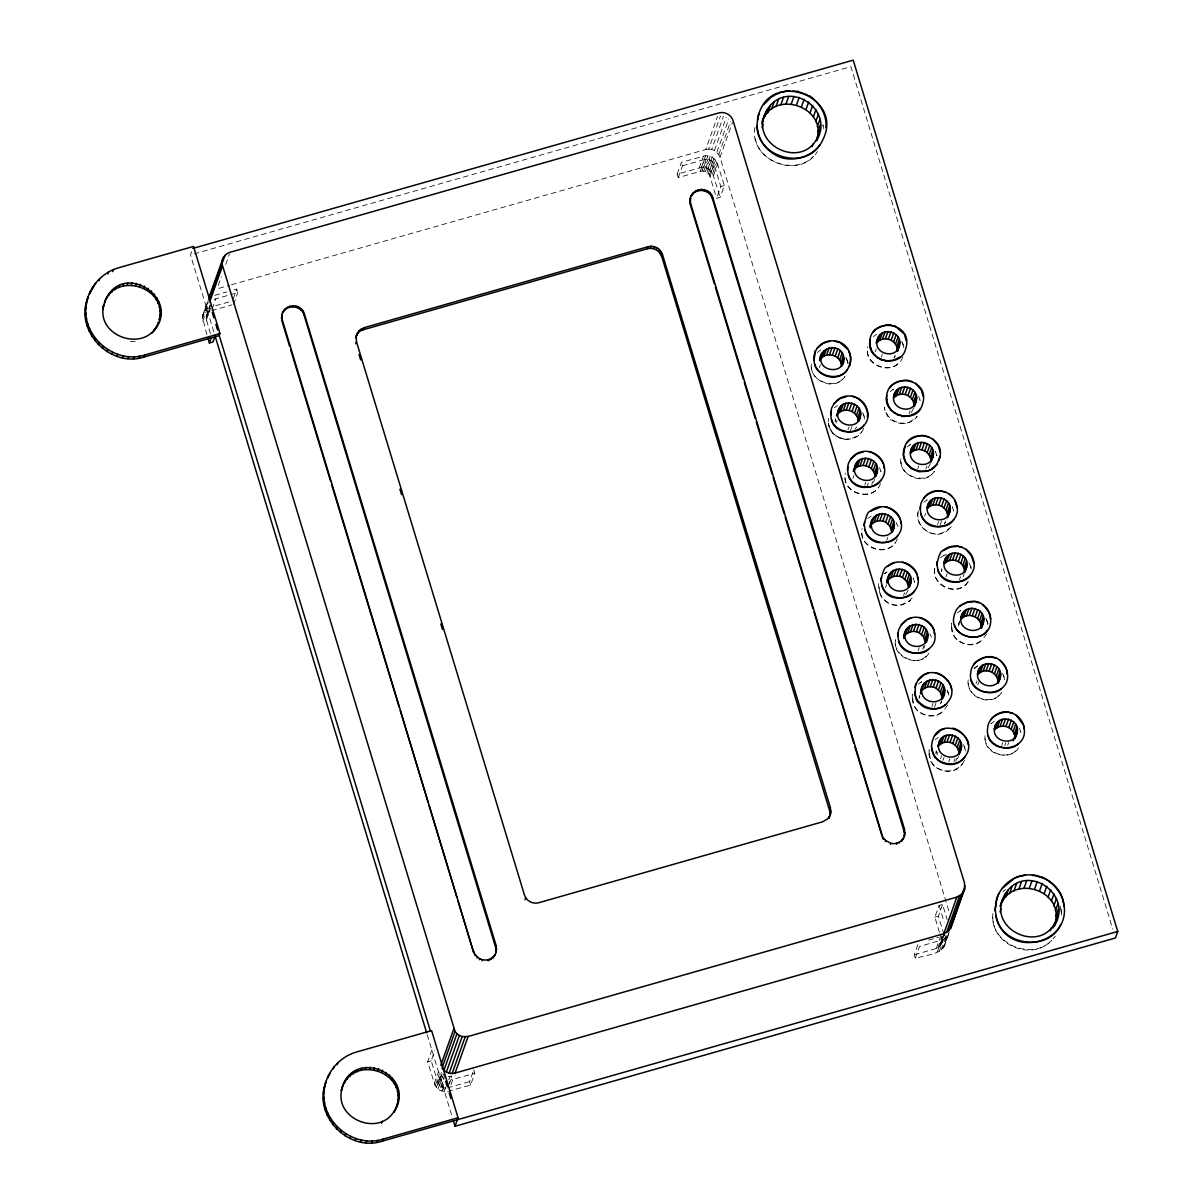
<?xml version="1.0" encoding="UTF-8"?>
<svg xmlns="http://www.w3.org/2000/svg" width="1203" height="1203" viewBox="0 0 1203 1203"><rect width="100%" height="100%" fill="white"/><g stroke="black" fill="none" stroke-linecap="round" stroke-linejoin="round"><path stroke-width="0.75" stroke-dasharray="5 3.75" d="M206.886 334.614L202.39 316.795L207.893 300.795M202.811 321.201L207.021 309.412L207.036 302.84M917.829 944.701L914.22 954.806L915.288 958.295C924.942 955.077 948.776 954.34 945.002 937.994L946.19 934.626M754.898 127.458C748.537 159.608 798.717 181.518 817.378 151.563M992.761 917.257C992.475 944.791 1033.046 960.701 1051.648 940.415C1031.016 962.58 989.332 943.708 992.896 913.528M210.405 333.607L206.029 318.494L210.164 305.006M811.469 367.065C811.544 382.569 836.852 389.772 844.927 376.539C834.491 393.08 807.333 379.577 811.649 363.005M880.476 483.651C873.303 503.486 840.551 493.831 845.393 473.26M902.791 357.05C895.618 376.915 862.852 367.186 867.709 346.659M897.273 538.974C890.1 558.824 857.348 549.154 862.19 528.583M879.543 591.981C878.085 573.26 877.859 590.327 881.152 595.726C885.303 602.974 894.415 606.673 902.43 604.387C921.468 594.252 902.581 606.432 898.235 605.47C890.461 605.861 882.581 601.064 879.934 593.635M900.972 461.787C901.047 477.275 926.355 484.493 934.43 471.26C924.009 487.801 896.836 474.298 901.152 457.726M928.911 653.184C919.724 669.349 888.761 656.778 896.37 637.049M926.205 656.206C915.272 667.214 892.085 654.763 895.634 639.65M918.1 512.643C916.46 522.328 923.754 532.072 933.393 533.561C943.829 537.591 958.039 518.824 948.52 529.606C935.017 542.794 911.092 525.696 919.197 508.749M912.25 699.033C912.791 684.342 910.28 708.627 920.265 712.402C927.107 717.153 936.911 716.687 943.152 711.138C933.062 722.086 912.024 713.559 912.4 698.627M968.039 581.906C957.227 598.793 928.325 584.598 935.483 565.786M968.174 581.5C957.829 597.876 931.062 584.808 934.761 568.387M929.047 754.371C929.588 739.665 927.077 763.965 937.077 767.74C945.017 773.394 957.047 771.499 962.656 763.439C954.099 778.04 928.776 770.822 929.197 753.965M951.362 627.771C951.919 613.064 949.393 637.364 959.392 641.139C966.22 645.891 976.024 645.409 982.265 639.861C972.174 650.808 951.137 642.282 951.513 627.364M939.949 933.964C942.746 938.806 942.671 946.821 936.235 948.535L914.22 954.806M1001.768 692.161C992.174 708.341 964.52 697.469 968.355 679.033M998.926 695.605C988.776 705.409 965.949 696.447 968.43 679.981M1018.43 747.905C1010.34 762.146 982.265 754.341 985.092 735.725M1015.723 750.928C1005.573 760.747 982.746 751.77 985.227 735.319M835.423 418.644L835.123 421.591L836.16 418.659M919.408 695.289L919.107 698.236L920.16 695.304M941.723 568.688L941.423 571.636L942.987 567.245M936.205 750.627L935.904 753.559L936.957 750.627M959.573 621.094L958.22 626.958L959.272 624.026M191.638 251.698L190.48 254.961L213.939 332.208M202.39 316.795L206.585 305.006M202.841 314.63L209.157 298.961M202.39 319.021L206.585 307.231M204.961 310.75L206.555 309.201L210.149 299.096M206.104 316.78L210.299 304.991M206.029 318.494L210.224 306.705M206.57 315.111L209.743 308.945M218.269 285.397L221.367 276.675M225.713 264.48L229.442 254.028M206.345 320.193L210.54 308.404M212.179 308.976L215.773 298.87L237.788 292.585L236.735 289.111L233.337 290.073M233.126 299.216L236.735 289.111M233.593 304.389L237.788 292.585M677.199 174.104L681.394 162.315L705.62 155.638L712.161 157.007L716.868 161.728L724.341 185.578L720.146 197.367L716.627 198.375L710.011 176.585C708.823 172.585 704.266 170.134 700.281 171.322L678.266 177.593L677.199 174.104L701.424 167.428L707.966 168.796L712.672 173.518L720.146 197.367M678.266 177.593L682.462 165.803L681.394 162.315M699.214 167.834L703.409 156.044M231.457 284.765L705.725 149.533L717.514 116.435M701.424 167.428L705.62 155.638M700.281 171.322L704.477 159.533C708.462 158.345 713.018 160.796 714.206 164.796L720.823 186.585L716.627 198.375M705.725 149.533L708.687 149.097L720.477 115.984M701.996 171.021L706.191 159.232M703.68 167.458L707.875 155.668M703.74 171.127L707.935 159.337M708.687 149.097L711.68 149.428L723.469 116.315M705.89 167.924L710.086 156.134M705.424 171.608L709.635 159.819M707.966 168.796L712.161 157.007M948.776 910.701L720.041 157.292L718.808 154.57L714.477 150.51L726.266 117.398M706.973 172.435L711.168 160.646M708.296 173.593L712.492 161.803M709.83 170.059L714.041 158.27M716.913 152.27L728.702 119.157M709.319 174.991L713.514 163.202M711.424 171.653L715.62 159.864M710.011 176.585L714.206 164.796M718.808 154.57L730.597 121.473M712.672 173.518L716.868 161.728M713.529 175.578L717.725 163.788M720.041 157.292L732.447 122.435M755.394 138.646C759.484 163.322 796.581 174.585 813.559 156.225M473.756 1069.813L474.809 1073.302L470.614 1085.091L446.388 1091.768L439.847 1090.384L435.14 1085.677L427.666 1061.828L431.862 1050.039L435.396 1049.031M445.817 1088.159L442.373 1087.587L438.493 1084.204L431.185 1060.82L434.794 1050.715M434.283 1083.602L438.478 1071.813L440.584 1075.753L444.042 1078.595L439.847 1090.384M435.14 1085.677L439.336 1073.888M437.802 1082.61L441.396 1072.505M436.388 1087.542L440.584 1075.753M438.493 1084.204L442.087 1074.099M437.967 1089.136L442.178 1077.347M439.516 1085.602L443.727 1073.813M440.839 1086.76L445.035 1074.971M442.373 1087.587L443.576 1084.219M441.922 1091.271L443.727 1086.219M444.133 1091.738L445.937 1086.685M448.809 1079.738L450.012 1076.369L455.125 1075.121M448.133 1086.189L451.742 1076.083M449.381 1083.347L450.584 1079.978L474.809 1073.302M450.99 1084.625L452.794 1079.572M470.614 1085.091L469.546 1081.602L473.155 1071.497M820.882 349.772L817.408 352.524M819.318 367.727L820.371 364.795M847.92 363.697L846.491 358.118M828.446 418.343L828.401 421.982M863.679 428.313C857.649 445.471 829.348 441.245 828.656 423.321M830.611 430.148L829.138 425.997M836.13 423.05L837.168 420.118M833.032 433.456L830.762 429.742M836.145 436.163L833.183 433.05M867.378 351.126C867.694 365.216 890.385 374.704 900.085 361.201M839.769 438.133L836.28 435.757M843.739 439.26C849.844 439.967 858.807 436.343 861.724 431.877M875.243 351.772L876.28 348.855M847.995 429.787L849.032 426.854M850.431 430.809L851.995 426.418M881.318 357.096L882.37 354.163M864.716 419.02L863.288 413.441M845.062 477.726C845.138 493.23 870.446 500.433 878.521 487.2M895.137 355.035L894.085 357.968L895.844 355.592M852.927 478.373L853.965 475.456M903.829 347.757L902.4 342.178M884.912 410.449C882.867 399.095 886.22 420.238 892.055 420.223C898.882 424.975 908.686 424.509 914.927 418.96C922.701 410.434 908.551 426.042 903.904 423.14C895.588 423.606 887.483 418.042 885.062 410.043M864.792 485.11L865.829 482.177M867.228 486.132L868.28 483.2M871.769 484.568L872.822 481.636M861.859 533.049C861.934 548.553 887.243 555.771 895.318 542.523M909.092 413.682L910.13 410.749M886.761 540.282L887.814 537.35M917.724 468.839L918.761 465.907M925.889 469.005L926.927 466.072M885.513 587.575L886.551 584.643M924.626 516.298L925.678 513.38M903.573 595.605L904.611 592.673M937.513 524.493L938.551 521.576M912.115 597.861L909.408 600.883M939.949 525.516L941.513 521.125M945.528 521.019L944.49 523.952L947.302 518.824M940.505 557.891L943.979 555.139M918.145 650.658L919.197 647.725M946.084 576.658L947.122 573.726M922.686 649.094L923.724 646.161M931.558 637.259L929.799 633.921M959.483 579.666L960.52 576.733M971.016 569.064L970.671 565.996L971.167 568.658M931.979 706.432L933.032 703.499M934.43 707.454L935.994 703.063M941.754 700.582L940.716 703.499L941.784 700.747M947.272 690.086L948.205 693.003L946.596 689.244M936.911 755.018L937.949 752.101M987.813 624.402L986.385 618.823M940.566 758.582L941.603 755.664M942.987 760.341L944.039 757.409M976.024 683.755L977.062 680.823M948.776 761.755L949.829 758.822M977.783 685.003L978.821 682.071M953.964 761.589L955.002 758.672M955.768 761.213L956.806 758.281M965.498 751.003L964.069 745.424M1004.61 679.725L1003.182 674.146M994.385 721.123L990.896 723.89L993.272 721.905M915.288 958.295L919.483 946.505L943.573 939.408L948.31 934.821M939.438 932.295L934.866 917.212L939.062 905.423L942.581 904.415L947.152 919.498M943.979 934.641L938.385 916.205L942.581 904.415M1001.708 745.484L1002.761 742.552M1004.7 745.815L1005.738 742.883M1007.663 745.364L1008.7 742.446M936.235 948.535L940.43 936.746M937.844 947.874L942.039 936.084M937.287 952.024L941.498 940.235M939.257 946.881L943.453 935.077M941.784 940.701L942.987 937.332M940.415 945.588L944.611 933.799M941.242 944.069L944.836 933.964M939.378 951.197L943.573 939.408M941.257 949.994L945.453 938.205M945.423 940.175L947.227 935.122M942.851 948.445L947.047 936.656M945.423 942.4L949.017 932.295M944.114 946.611L949.182 932.776M1061.648 915.047L1060.249 906.37M873.528 482.192L874.596 479.426M913.709 408.163L910.897 413.291M930.505 463.486L927.693 468.629M908.19 590.087L905.363 595.229M923.919 648.176L924.987 645.425M963.032 576.899L964.099 574.147M958.535 624.026L959.588 621.259M957.513 758.837L958.58 756.07M947.663 704.958L943.002 711.544M986.776 633.68L982.129 640.267M962.505 763.845L964.46 760.281M854.972 429.245L856.731 426.854M1052.866 938.987L1055.317 936.16M1002.761 891.904L1005.648 889.513M208.555 312.314L209.969 311.321M873.318 336.584L876.641 334.239M834.205 407.847L837.529 405.501M890.265 391.501L893.588 389.155L890.115 391.907M907.062 446.839L910.385 444.478L906.912 447.245M867.799 518.508L871.122 516.162M923.859 502.162L927.182 499.816L923.709 502.568M884.746 573.44L886.957 571.861M884.596 573.846L886.822 572.267M957.453 612.823L960.776 610.462L957.302 613.229M918.34 684.086L921.663 681.74L918.19 684.492M974.25 668.146L977.573 665.8M974.099 668.552L977.438 666.206M934.987 739.83L938.325 737.484M206.555 309.201L208.435 307.998M214.164 299.532L215.773 298.87M943.844 555.545L946.37 554.508M194.089 253.923L850.882 66.661L1112.685 928.987M218.841 288.359L229.653 285.276M214.72 295.382L226.57 291.998M682.462 165.803L704.477 159.533M215.593 305.727L232.525 300.9M211.578 310.66L231.893 304.87M720.823 186.585L724.341 185.578M427.666 1061.828L431.185 1060.82M934.866 917.212L938.385 916.205M928.581 940.129L938.746 937.227M447.531 1087.873L469.546 1081.602M135.247 341.457L126.691 341.291M448.268 1076.279L450.012 1076.369M839.905 437.727L843.874 438.854M711.68 149.428L714.477 150.51M901.724 341.336L903.333 345.081M918.656 396.253L920.13 400.419L918.521 396.659M968.911 562.643L970.52 566.402M985.708 617.981L987.332 621.725M1002.505 673.304L1004.129 677.048M1019.452 728.221L1020.926 732.386L1019.302 728.627M845.799 357.276L847.423 361.02M862.596 412.599L864.22 416.358M879.543 467.531L881.017 471.681L879.393 467.937M897.964 526.598L896.34 522.854L897.814 527.019M963.392 744.582L965.001 748.326M1060.114 906.776L1060.926 909.468M939.062 905.423L944.144 922.175M427.2 1034.655L452.283 1117.286M987.468 621.319L987.964 623.996M948.355 692.597L948.836 695.259M847.574 360.614L848.055 363.291M828.506 423.727L829.002 426.403M1061.076 909.062L1061.557 912.791M823.469 128.601L822.987 124.871L823.333 129.007M935.453 451.576L936.926 455.742L935.453 451.576M913.137 578.177L914.611 582.342L913.137 578.177M952.25 506.914L953.723 511.064L952.25 506.914"/><path stroke-width="1.5" d="M159.864 318.148L159.142 320.178C168.465 287.592 115.999 270.6 104.511 302.509C120.796 257.668 185.623 299.803 151.548 333.472M395.922 1108.384C411.05 1071.723 350.449 1052.084 341.291 1090.73C350.614 1045.948 418.358 1073.572 394.028 1112.173L396.644 1106.354M87.428 298.945C91.714 284.103 103.774 271.908 118.676 267.758L193.518 246.42L219.969 333.547L219.247 335.577L144.405 356.93C110.195 368.464 73.744 330.449 88.15 296.915L86.045 304.224M219.969 333.547L145.127 354.885C113.909 365.156 79.248 334.479 86.766 302.194M192.796 248.45L853.198 60.15L1117.737 931.468L382.479 1141.106C348.268 1152.639 311.818 1114.64 326.239 1081.091L324.133 1088.414M325.517 1083.136C329.787 1068.294 341.847 1056.099 356.75 1051.948L431.606 1030.61L458.057 1117.737L383.201 1139.076C351.983 1149.346 317.321 1118.67 324.855 1086.384M758.507 115.067C771.258 68.391 845.092 97.368 822.596 140.255C815.484 156.555 790.371 165.052 774.01 154.119C764.236 148.27 757.679 137.563 757.138 126.165C756.386 123.353 760.913 103.789 757.499 120.15M825.875 127.683C827.333 114.766 819.108 102.42 809.303 95.593M996.731 898.852C994.279 915.498 994.445 914.445 996.731 898.852C999.513 889.844 1006.114 882.25 1014.58 878.16C1033.798 868.461 1059.497 880.957 1063.527 902.16C1073.678 947.558 998.67 960.806 995.362 909.949M814.115 356.103C812.717 371.396 816.987 339.336 814.251 355.697M830.912 411.426C830.792 420.584 830.461 409.065 832.145 407.125C833.002 405.005 836.551 399.757 840.13 398.193C849.965 392.569 863.724 398.133 866.822 409.035C875.679 433.366 831.559 442.343 830.867 415.08M815.198 352.193C820.04 338.043 841.589 336.84 848.416 349.953C851.138 354.87 851.468 360.87 849.333 366.073C851.077 361.426 851.107 356.073 848.807 351.607M847.709 466.749C847.589 475.907 847.258 464.388 848.942 462.448C849.799 460.343 853.348 455.08 856.942 453.516C866.761 447.892 880.521 453.471 883.619 464.358C891.949 487.606 849.799 499.14 847.664 470.403M869.844 344.208C867.604 315.652 916.115 321.141 905.257 350.133C899.588 368.96 865.558 361.306 870.025 340.163M852.085 396.178C860.867 397.697 869.213 408.885 867.378 417.095M864.506 522.087C863.017 534.177 865.589 510.884 870.401 511.2C879.844 502.343 897.002 507.23 900.415 519.696C908.746 542.944 866.596 554.478 864.461 525.726M886.641 399.546C884.4 370.975 932.911 376.464 922.054 405.456C916.009 425.321 881.814 414.9 886.822 395.486M881.303 577.41C879.814 589.515 882.385 566.222 887.197 566.523C896.641 557.666 913.799 562.553 917.212 575.019C925.543 598.267 883.393 609.801 881.258 581.064M938.987 460.388L940.084 456.478L936.896 464.343L930.851 469.726L927.077 471.275L918.912 471.726L911.318 468.644L905.784 462.629L903.438 454.869L904.851 446.508L903.618 450.809M936.896 464.343C927.979 478.614 899.739 469.381 903.769 450.403M898.1 632.748C897.979 641.891 897.649 630.372 899.333 628.432C900.19 626.327 903.739 621.079 907.333 619.5C918.475 612.974 934.19 621.41 934.746 634.357C939.197 654.748 898.972 662.658 898.055 636.387M920.415 506.147C920.295 515.29 919.979 503.771 921.663 501.831C922.506 499.726 926.054 494.478 929.648 492.899C939.483 487.275 953.227 492.854 956.34 503.756C964.656 526.989 922.506 538.538 920.385 509.786M915.994 684.176C927.528 657.455 963.573 682.748 948.175 701.605C943.122 709.935 926.836 712.387 919.483 703.199C911.423 700.402 917.844 673.62 915.047 687.665M939.949 456.884C944.836 436.087 911.483 426.629 904.716 446.914M937.212 561.47C935.723 573.56 938.295 550.267 943.107 550.583C952.565 541.726 969.708 546.613 973.137 559.079C981.453 582.327 939.302 593.861 937.182 565.124M931.513 747.454C933.558 707.349 991.302 738.552 958.926 762.311C951.603 766.326 941.919 764.672 936.28 758.522C932.686 757.394 930.355 740.868 932.385 751.048C935.904 765.905 957.994 767.785 964.971 756.928M990.67 618.417C992.881 647.966 943.618 639.71 955.257 612.492C957.513 604.342 973.332 596.718 982.791 604.643C987.257 607.906 990.595 613.244 990.52 618.823C990.415 613.064 986.249 608.207 982.791 604.643M1007.467 673.74C1010.67 698.702 966.114 698.958 970.806 672.131C971.753 660.282 988.761 651.575 999.588 659.966C1004.054 663.229 1007.392 668.567 1007.317 674.146C1007.212 668.402 1003.046 663.53 999.588 659.966M1024.264 729.063C1027.708 753.228 983.107 755.439 987.753 727.048C988.039 720.026 998.58 709.575 1008.791 712.206C1015.603 713.394 1021.452 718.462 1023.527 725.063C1024.881 730.492 1023.678 729.92 1023.527 725.063M818.672 134.796C804.476 172.465 746.071 144.345 767.078 109.819C786.777 77.849 835.709 108.616 816.581 140.646M816.521 140.435C828.461 107.112 773.349 88.21 762.176 121.819L764.792 114.496M1056.745 918.987C1042.55 956.656 984.144 928.536 1005.167 893.994C1025.708 861.303 1074.64 894.145 1054.144 926.31L1058.129 913.949M1055.512 921.272C1062.64 888.791 1010.746 874.37 1000.264 906.009L1002.866 898.686M221.878 263.397C221.743 258.359 225.247 253.683 230.059 252.284L718.762 112.947C724.642 111.247 731.304 114.826 733.078 120.706L964.535 883.107L964.716 888.972L950.626 928.31L948.866 930.701L943.814 933.723L455.11 1073.061C450.223 1074.414 444.749 1072.309 442.027 1068.023L455.05 1031.437L221.878 263.397L208.856 299.983M281.833 315.366L281.532 318.299L282.194 314.344L281.833 315.366C283.397 303.667 301.412 302.6 304.389 313.938L496.177 945.648L495.997 952.52L496.659 948.565M356.283 335.817L356.464 341.697L524.448 894.972C526.207 900.852 532.869 904.43 538.764 902.731L822.732 821.769L827.799 818.732L829.544 816.356L828.822 818.386L830.611 813.604L830.431 807.739L662.447 254.45C660.688 248.57 654.026 244.991 648.146 246.69L364.163 327.667L359.111 330.69L355.562 337.863L357.351 333.066M689.875 201.863L690.552 197.909L690.357 204.796L690.236 200.856M821.228 355.998C817.063 371.968 844.641 375.125 843.904 358.524C843.153 342.81 819.559 345.351 819.664 360.389M860.401 416.779C864.25 402.764 841.017 397.05 838.025 411.336C834.175 425.366 857.408 431.065 860.401 416.779L858.837 421.17M830.912 810.657L829.89 815.634L830.611 813.604M870.28 527.861C869.423 506.042 902.641 511.786 892.431 531.831M877.198 472.117C881.047 458.087 857.814 452.373 854.822 466.659C850.972 480.689 874.205 486.403 877.198 472.117L875.634 476.508M899.513 345.517C903.363 331.487 880.13 325.772 877.152 340.058C873.303 354.088 896.536 359.802 899.513 345.517L897.438 351.366M887.077 583.184C886.22 561.365 919.438 567.109 909.227 587.169M916.31 400.84C920.16 386.81 896.927 381.095 893.949 395.381C890.1 409.411 913.333 415.125 916.31 400.84L914.235 406.704M903.874 638.507C903.017 616.688 936.235 622.447 926.024 642.492M933.107 456.178C936.957 442.148 913.724 436.433 910.746 450.719C906.897 464.749 930.13 470.463 933.107 456.178L931.032 462.027M905.002 832.13L904.34 836.1L904.521 829.213L712.732 197.503C709.77 186.164 691.74 187.232 690.191 198.931M920.671 693.845C920.16 670.913 954.4 678.898 942.28 699.108M949.904 511.501C953.753 497.471 930.52 491.756 927.543 506.042C923.693 520.072 946.926 525.786 949.904 511.501L947.829 517.35M966.701 566.824C970.55 552.809 947.317 547.094 944.34 561.38C940.49 575.395 963.723 581.109 966.701 566.824L964.626 572.688M961.182 748.762C965.032 734.732 941.799 729.018 938.821 743.304C934.972 757.334 958.205 763.048 961.182 748.762L959.107 754.612M983.498 622.162C987.347 608.132 964.114 602.417 961.137 616.703C957.287 630.733 980.52 636.447 983.498 622.162L981.422 628.011M1000.31 677.484C1004.144 663.454 980.926 657.74 977.934 672.026C974.084 686.056 997.317 691.77 1000.31 677.484L998.219 683.334M1017.106 732.822C1020.956 718.793 997.723 713.078 994.731 727.364C990.881 741.394 1014.114 747.108 1017.106 732.822L1015.016 738.672M102.766 309.321L105.232 300.479M342.013 1088.7C333.291 1118.925 379.877 1137.797 394.764 1110.143M90.18 291.833L89.458 293.863L96.014 282.6M92.09 289.066L92.811 287.036M85.323 309.652L86.045 307.607M85.263 315.126L85.984 313.081M99.007 280.615L99.729 278.585M85.879 320.569L86.601 318.539M87.157 325.908L87.879 323.878M107.804 274.058L108.526 272.028M89.067 331.066L89.789 329.036M112.736 271.622L113.473 269.592M91.593 335.968L92.315 333.938M103.217 306.539L103.939 304.509C94.616 337.081 147.082 354.088 158.57 322.163L157.849 324.193M106.405 298.735L107.127 296.705M108.841 295.276L109.578 293.246M111.789 292.224L112.511 290.194M94.706 340.539L95.428 338.509M115.172 289.652L115.894 287.622M98.345 344.72L99.067 342.69M118.902 287.607L119.623 285.577M122.917 286.134L123.638 284.103M102.466 348.434L103.187 346.404M127.112 285.261L127.834 283.231M106.992 351.637L107.714 349.607M131.383 285.021L132.119 282.991M135.668 285.427L136.39 283.382M111.879 354.299L112.601 352.253M139.849 286.434L140.571 284.404M117.052 356.344L117.774 354.314M143.834 288.058L144.555 286.028M122.435 357.772L123.157 355.742M147.533 290.254L148.255 288.209M150.871 292.946L151.593 290.915M127.939 358.539L128.661 356.509M153.773 296.103L154.495 294.073M133.488 358.659L134.21 356.629M156.164 299.652L156.886 297.622M157.999 303.502L158.721 301.472M139.007 358.118L139.728 356.088M159.232 307.562L159.954 305.532M159.849 311.772L160.57 309.727M144.405 356.93L145.127 354.885M153.503 331.442L154.24 329.396M159.819 315.998L160.54 313.968M155.954 327.983L156.676 325.953M223.247 257.698L209.157 297.036L210.224 294.284M211.969 291.908L213.833 286.675M220.044 269.261L225.006 255.322M209.954 301.171L222.36 266.314M214.751 336.93L212.946 341.983L209.427 342.99L211.232 337.938M283.261 311.592L282.9 312.615C287.337 303.893 301.547 305.562 304.028 314.945L496.298 949.588M284.66 310.224L285.021 309.216M281.893 317.291L282.013 321.231L289.637 346.359M286.976 308.389L287.337 307.366M289.712 307.201L290.073 306.179M292.675 306.765L293.036 305.742M295.652 307.096L296.028 306.073M298.464 308.163L298.825 307.156M300.9 309.923L301.261 308.915M302.795 312.239L303.156 311.231M304.028 314.945L304.389 313.938M356.629 335.096L359.111 330.69M355.742 343.727L356.464 341.697M358.389 332.72L361.426 328.84M360.705 330.87L363.441 329.697L364.163 327.667M328.254 1076.023L327.532 1078.053L330.163 1073.256M323.396 1093.828L324.118 1091.798M333.366 1068.82L334.088 1066.79M323.351 1099.301L324.073 1097.271M337.081 1064.805L337.802 1062.775M323.953 1104.76L324.675 1102.73M325.231 1110.098L325.953 1108.068M327.141 1115.256L327.863 1113.226M329.682 1120.158L330.404 1118.128M342.584 1086.7L343.321 1084.67M344.479 1082.926L345.201 1080.895M346.93 1079.467L347.652 1077.437M332.78 1124.73L333.502 1122.7M349.878 1076.414L350.599 1074.384M353.246 1073.843L353.968 1071.813M363.441 329.697L647.409 248.72L648.146 246.69M336.419 1128.91L337.141 1126.88M356.975 1071.798L357.712 1069.753M647.409 248.72L650.372 248.284L651.109 246.254M650.372 248.284L653.364 248.615L654.086 246.585M360.99 1070.324L361.712 1068.279M340.539 1132.624L341.261 1130.594M830.19 812.687L661.725 256.48L658.597 251.457L656.161 249.698L656.898 247.668M365.186 1069.452L365.907 1067.422M658.597 251.457L659.319 249.412M345.081 1135.827L345.802 1133.797M369.471 1069.211L370.193 1067.181M660.492 253.758L661.229 251.728M661.725 256.48L662.447 254.45M373.742 1069.602L374.479 1067.572M349.968 1138.474L350.69 1136.444M377.922 1070.625L378.659 1068.595M691.605 195.157L691.244 196.179C695.68 187.473 709.89 189.142 712.371 198.525L904.641 833.153M355.126 1140.534L355.862 1138.504M693.003 193.788L693.364 192.781M381.907 1072.249L382.644 1070.219M695.334 191.954L695.695 190.931M698.056 190.766L698.432 189.743M360.509 1141.963L361.231 1139.918M385.622 1074.429L386.343 1072.399M701.018 190.33L701.379 189.307M704.011 190.66L704.372 189.638M388.96 1077.136L389.682 1075.106M366.013 1142.73L366.735 1140.7M706.808 191.743L707.184 190.721M391.847 1080.294L392.569 1078.264M709.244 193.488L709.605 192.48M371.562 1142.85L372.283 1140.82M394.238 1083.843L394.975 1081.798M711.138 195.803L711.514 194.796M381.531 1123.301L382.253 1121.271M712.371 198.525L712.732 197.503M396.073 1087.692L396.81 1085.647M377.08 1142.309L377.802 1140.279M397.321 1091.753L398.043 1089.723M397.922 1095.963L398.644 1093.918M382.479 1141.106L383.201 1139.076M397.892 1100.189L398.614 1098.159M397.216 1104.369L397.952 1102.339M763.619 104.646L771.619 96.796M757.138 126.165C756.747 156.36 803.393 170.51 819.694 145.052M761.845 123.924L763.409 119.533M764.476 117.127L767.078 109.819M761.95 127.668L763.003 124.751M767.604 112.947L770.221 105.623M772.702 96.496L776.506 93.969M771.469 109.413L774.085 102.09M282.374 320.209L473.802 952.941L457.997 900.897M775.935 106.646L778.552 99.323M776.356 94.375L781.815 91.969M475.035 955.648L474.162 951.919M476.929 957.964L477.29 956.941L475.396 954.626M780.852 104.736L783.454 97.428M781.664 92.375L787.379 90.872M440.794 1065.317L453.832 1028.73M479.365 959.723L479.726 958.701L477.29 956.941M786.055 103.759L788.657 96.451M482.162 960.806L482.523 959.783C487.426 960.956 492.824 958.686 495.29 954.265L493.17 957.663L488.117 960.686L488.478 959.678M443.922 1070.339L456.96 1033.753L455.05 1031.437M446.358 1072.099L459.381 1035.512L456.96 1033.753M791.348 103.744L793.965 96.42M449.17 1073.181L462.193 1036.58L468.132 1036.475L956.836 897.137L961.904 894.1L964.716 888.972M798.717 91.428L792.927 91.097M490.854 959.513L491.215 958.49M495.816 946.656L496.177 945.648M796.581 104.691L799.183 97.368M493.17 957.663L493.531 956.641M452.148 1073.512L465.185 1036.911M455.11 1073.061L468.132 1036.475M801.544 106.556L804.16 99.247M806.1 109.293L808.702 101.984M524.944 899.724L525.681 897.694M810.07 112.811L812.672 105.488M813.333 116.977L815.935 109.653M1117.737 931.468L1115.422 937.979L455.02 1126.279L458.057 1117.737M815.754 121.638L818.371 114.33M817.288 126.661L819.89 119.353M812.205 146.601L813.243 143.668M817.845 131.879L820.461 124.556M817.438 137.082L820.04 129.759M817.303 348.238L823.198 343.261L829.679 341.261M814.657 364.163C817.935 377.351 840.295 381.201 847.393 369.637C838.356 383.652 813.814 376.524 814.07 359.742M822.296 353.246L819.694 360.569C824.717 350.554 841.393 354.674 841.303 365.832L843.904 358.524M821.438 358.178L824.055 350.87M823.769 356.344L826.371 349.02M826.506 355.156L829.108 347.832M829.468 354.72L832.07 347.396M832.446 355.05L835.062 347.727M848.416 349.953L839.258 341.968M835.258 356.133L837.859 348.81M837.694 357.877L840.295 350.569M839.589 360.193L842.19 352.885M840.822 362.915L843.423 355.592M842.04 365.847L843.604 361.456M834.1 403.561L839.995 398.599L846.476 396.584M831.453 419.486C834.732 432.689 857.092 436.524 864.19 424.96M839.092 408.569L836.491 415.892C841.514 405.892 858.19 409.997 858.1 421.17L860.701 413.847M838.235 413.516L840.852 406.193M840.566 411.667L843.168 404.343M843.303 410.479L845.904 403.17M873.213 332.299C876.145 327.817 885.092 324.208 891.212 324.9M846.265 410.043L848.867 402.719M870.581 348.208L869.98 343.802M849.243 410.373L851.859 403.05M872.19 351.968L870.716 347.802M876.13 343.156L878.205 337.306M852.055 411.456L854.656 404.133M879.964 334.93L877.363 342.238C883.874 335.02 897.227 340.148 897.212 349.893L899.814 342.569M879.679 340.389L882.295 333.081M874.611 355.276L872.34 351.562M854.491 413.215L857.092 405.892M882.416 339.216L885.017 331.893M856.386 415.531L858.987 408.208M877.709 357.983L874.761 354.87M885.378 338.765L887.979 331.457M857.619 418.238L860.22 410.915M888.37 339.096L890.972 331.787M881.348 359.953L877.859 357.577M903.378 333.321L895.167 326.028M891.167 340.178L893.769 332.87M885.318 361.065L893.618 360.208L900.596 356.72M850.897 458.899L856.792 453.922L863.273 451.907M893.603 341.938L896.205 334.629M848.25 474.809C851.529 488.012 873.889 491.862 880.987 480.283M895.498 344.253L898.1 336.93M896.731 346.96L899.333 339.652M855.889 463.907L853.288 471.215C858.31 461.215 874.987 465.335 874.897 476.493L877.498 469.17M855.032 468.839L857.649 461.531M897.408 351.201L898.446 348.268M904.325 334.013L906.28 340.84M857.363 466.99L859.965 459.681M860.1 465.817L862.701 458.493M890.009 387.622C892.942 383.156 901.889 379.531 908.009 380.238M863.062 465.366L865.664 458.057M868.882 451.501C874.671 452.794 881.994 459.14 883.619 464.358M887.378 403.546L886.776 399.14M866.04 465.696L868.656 458.388M888.987 407.291L887.513 403.14M893.438 397.02L895.002 392.629M868.852 466.779L871.453 459.471M896.761 390.253L894.16 397.576C900.686 390.343 914.039 395.486 914.009 405.216L916.611 397.907M896.476 395.727L899.092 388.404M891.408 410.614L889.137 406.885M871.288 468.538L873.889 461.23M899.212 394.539L901.829 387.231M873.183 470.854L875.784 463.531M894.521 413.306L891.558 410.193M902.175 394.103L904.776 386.78M874.416 473.561L877.017 466.253M905.167 394.434L907.769 387.11M898.145 415.276L894.656 412.9M911.979 381.366L909.182 381.02M907.964 395.516L910.581 388.193M902.115 416.403C908.22 417.11 917.182 413.486 920.1 409.02M884.355 468.373L883.724 466.102M910.4 397.276L913.002 389.952M915.603 383.321L920.175 388.644M870.401 511.2L880.07 507.245M865.047 530.147C868.325 543.35 890.686 547.185 897.784 535.621M912.295 399.576L914.912 392.268M913.528 402.298L916.13 394.975M870.611 525.094L872.686 519.23M870.085 526.553L874.446 516.854M921.122 389.336L923.092 396.163M871.844 524.177L874.16 522.328L876.761 515.004M874.16 522.328L876.897 521.14L879.498 513.831M906.806 442.945C909.739 438.478 918.686 434.854 924.806 435.561M876.897 521.14L879.859 520.704L882.461 513.38M885.679 506.839C891.468 508.132 898.791 514.463 900.415 519.696M879.859 520.704L882.837 521.034L885.453 513.711M910.235 452.358L911.799 447.967M894.295 524.508L891.694 531.816L889.979 526.177L885.649 522.117L888.25 514.794M913.558 445.576L910.957 452.899C917.483 445.666 930.836 450.809 930.806 460.554L933.408 453.23M913.272 451.05L915.889 443.742M888.085 523.876L890.686 516.553M916.009 449.877L918.626 442.554M889.979 526.177L892.581 518.869M918.972 449.426L921.588 442.118M891.212 528.899L893.814 521.576M921.964 449.757L924.566 442.448M928.776 436.689L925.979 436.343M924.761 450.839L927.378 443.516M901.152 523.696L900.521 521.44M927.197 452.599L929.799 445.275M932.4 438.659L936.972 443.967M887.197 566.523L894.31 562.613M881.859 585.47C885.122 598.673 907.483 602.508 914.581 590.944M929.092 454.914L931.708 447.591M930.325 457.621L932.926 450.313M887.378 580.237L888.415 577.32M887.408 580.417L889.483 574.568M886.882 581.876L891.243 572.177M937.919 444.674L940.28 452.433M888.641 579.5L890.957 577.651L893.558 570.342M890.957 577.651L893.694 576.478L896.295 569.154M923.603 498.283C926.536 493.801 935.483 490.192 941.603 490.899M893.694 576.478L896.656 576.026L899.258 568.718M902.476 562.162C908.265 563.455 915.588 569.801 917.212 575.019M920.972 514.207C924.235 527.395 946.611 531.245 953.693 519.666M896.656 576.026L899.649 576.357L902.25 569.049M927.047 507.681L928.596 503.29M911.092 579.831L908.491 587.154L906.776 581.515L902.445 577.44L905.047 570.117M930.355 500.914L927.754 508.222C934.28 501.004 947.633 506.132 947.603 515.876L950.205 508.553M930.069 506.388L932.686 499.065M904.882 579.199L907.483 571.876M932.806 505.2L935.423 497.877M906.776 581.515L909.378 574.192M935.769 504.764L938.385 497.44M908.009 584.222L910.611 576.899M829.709 809.769L830.431 807.739M938.761 505.095L941.363 497.771M945.573 492.012L942.776 491.681M941.558 506.177L944.175 498.854M901.288 624.883L906.07 620.688M917.949 579.034L917.318 576.763M943.994 507.922L946.596 500.613M949.197 493.982L952.295 496.689M898.656 640.808C901.588 652.237 920.28 657.56 928.671 649.304M945.889 510.237L948.505 502.929M907.333 619.5L911.122 617.951M947.122 512.959L949.738 505.636M904.175 635.575L905.227 632.643M904.205 635.74L906.28 629.891M903.679 637.214L908.039 627.515M954.716 499.997L957.077 507.756M905.438 634.823L907.754 632.989L910.37 625.665M907.754 632.989L910.491 631.801L913.092 624.477M910.491 631.801L913.453 631.364L916.054 624.041M919.272 617.5C925.062 618.793 932.385 625.124 934.009 630.357M943.107 550.583L950.084 547.079L958.4 546.222M937.769 569.53C941.032 582.733 963.408 586.568 970.49 575.004M913.453 631.364L916.445 631.695L919.047 624.372M943.844 563.004L945.408 558.613M927.889 635.154L925.287 642.477L923.573 636.838L919.242 632.778L921.844 625.455M947.152 556.237L944.55 563.56C951.077 556.327 964.43 561.47 964.4 571.214L967.017 563.891M946.866 561.711L949.483 554.388M921.678 634.522L924.28 627.214M949.603 560.523L952.22 553.215M923.573 636.838L926.175 629.53M952.565 560.087L955.182 552.763M924.806 639.56L927.408 632.237M955.558 560.418L958.159 553.094M962.37 547.35L959.573 547.004M958.355 561.5L960.971 554.177M918.084 680.206L922.866 676.026M934.746 634.357L934.114 632.086M914.716 692.131C914.821 705.695 935.859 714.221 945.468 704.627M960.791 563.26L963.408 555.936M965.994 549.305L971.362 555.741L973.874 563.079M962.686 565.575L965.302 558.252M924.13 674.823L927.919 673.274M963.919 568.282L966.535 560.959M921.002 691.078L923.077 685.214M920.475 692.537L924.836 682.838M922.235 690.161L924.551 688.311L927.167 680.988M924.551 688.311L927.287 687.124L929.904 679.815M927.287 687.124L930.25 686.687L932.851 679.364M936.084 672.823C943.332 674.236 951.287 682.793 951.543 689.68M959.919 605.906L966.881 602.417L975.197 601.545M954.565 624.853C957.829 638.056 980.204 641.906 987.287 630.327M930.25 686.687L933.242 687.018L935.844 679.695M960.641 618.342L962.205 613.951M944.686 690.492L942.084 697.8L940.37 692.176L936.039 688.101L938.641 680.778M963.949 611.56L961.347 618.883C967.874 611.665 981.227 616.793 981.197 626.537L983.813 619.214M690.717 203.773L883.378 839.213L882.145 836.506M963.678 617.034L966.28 609.726M938.475 689.86L941.077 682.537M885.273 841.529L885.634 840.506L883.739 838.205M966.4 615.861L969.016 608.538M940.37 692.176L942.987 684.853M969.362 615.41L971.979 608.101M941.603 694.883L944.205 687.56M890.521 844.371L890.882 843.348C895.769 844.521 901.167 842.25 903.633 837.829L901.528 841.228L901.889 840.205M972.355 615.741L974.956 608.432M979.167 602.673L976.37 602.327M975.152 616.823L977.768 609.515M934.881 735.544L939.663 731.349M896.461 844.25L896.821 843.243M977.588 618.583L980.204 611.259M899.197 843.077L899.558 842.055M904.16 830.22L904.521 829.213M979.483 620.898L982.099 613.575M940.926 730.161L944.716 728.612M980.716 623.605L983.332 616.297M937.799 746.401L939.874 740.552M941.633 738.161L939.032 745.484C945.558 738.266 958.911 743.394 958.881 753.138L961.483 745.815M981.392 627.846L982.445 624.913M941.347 743.634L943.964 736.326M944.084 742.462L946.701 735.138M973.994 664.267C976.926 659.8 985.889 656.176 991.994 656.883M947.047 742.01L949.663 734.702M952.881 728.146C960.144 729.559 968.084 738.116 968.355 745.018M971.362 680.191C974.295 691.62 992.986 696.958 1001.377 688.687M950.039 742.341L952.641 735.033M977.438 673.665L979.001 669.274M952.836 743.424L955.453 736.116M980.746 666.898L978.144 674.221C984.671 666.988 998.024 672.131 997.994 681.86L1000.61 674.552M980.475 672.372L983.077 665.048M955.272 745.183L957.874 737.86M983.212 671.184L985.813 663.861M957.167 747.499L959.783 740.176M986.159 670.748L988.776 663.424M958.4 750.206L961.002 742.898M989.152 671.079L991.753 663.755M995.964 658.011L993.167 657.665M991.964 672.161L994.565 664.838M994.385 673.921L997.001 666.597M996.295 676.221L998.896 668.913M997.513 678.943L1000.129 671.62M990.806 719.589C993.723 715.123 1002.685 711.499 1008.791 712.206M988.159 735.514C991.092 746.958 1009.783 752.281 1018.174 744.01M994.234 729.003L995.798 724.612M997.543 722.221L994.941 729.544C1001.467 722.311 1014.821 727.454 1014.791 737.198L1017.407 729.875M997.272 727.695L999.873 720.386M1000.009 726.522L1002.61 719.199M1002.971 726.071L1005.573 718.762M1005.949 726.401L1008.55 719.093M1012.761 713.334L1009.964 712.988M1008.761 727.484L1011.362 720.161M1011.182 729.244L1013.798 721.92M1016.385 715.304L1022.836 724.221M1013.091 731.559L1015.693 724.236M1014.309 734.266L1016.926 726.943M943.814 933.723L956.836 897.137M1013.242 740.883L1014.279 737.95M946.55 932.536L959.573 895.949M948.866 930.701L961.904 894.1M965.017 886.025L950.626 928.31M998.791 893.634L996.595 899.258M1001.693 888.837L1013.227 879.273M995.934 915.934C1000.595 945.753 1048.911 952.37 1060.67 924.445M1000.445 906.656L1001.482 903.724M1002.55 901.318L1005.167 893.994M1000.039 911.859L1001.076 908.927M1005.693 897.137L1008.294 889.814M1014.58 878.16L1019.888 876.16M1009.558 893.603L1012.159 886.28M1014.024 890.837L1016.625 883.513M1018.941 888.927L1021.542 881.604M1025.452 875.062L1021.136 876.295M1024.129 887.949L1026.73 880.626M1029.437 887.934L1032.039 880.611M1032.415 875.468L1036.791 875.619M1034.655 888.882L1037.257 881.558M1063.873 906.28C1063.181 893.288 1052.911 882.4 1042.264 877.273M1039.633 890.746L1042.234 883.423M1044.174 893.483L1046.79 886.175M1048.144 897.002L1050.76 889.679M1051.407 901.152L1054.008 893.844M1053.843 905.829L1056.445 898.521M1055.362 910.851L1057.963 903.543M1050.279 930.791L1051.317 927.859M1055.933 916.054L1058.535 908.746M1052.896 928.069L1054.46 923.678M494.929 955.287L496.358 951.513M893.994 527.44C891.438 540.027 871.183 537.666 871.318 524.929M910.791 582.778C908.235 595.35 887.979 593.004 888.115 580.252M927.588 638.101C925.032 650.673 904.776 648.327 904.912 635.59M944.385 693.424C941.829 706.011 921.573 703.65 921.709 690.913M903.273 838.852L904.701 835.077M847.393 369.637L849.483 365.667M787.228 91.278L790.07 91.187M892.385 325.682L895.032 326.434M835.153 341.261L839.123 342.374M881.483 359.547L885.453 360.659M898.28 414.87L902.25 415.997M799.935 92.255L802.672 93.082M1036.655 876.025L1042.114 877.679M653.364 248.615L656.161 249.698M882.837 521.034L885.649 522.117M899.649 576.357L902.445 577.44M916.445 631.695L919.242 632.778M933.242 687.018L936.039 688.101M890.882 843.348L885.634 840.506M479.726 958.701L482.523 959.783M459.381 1035.512L462.193 1036.58M804.04 93.488L807.875 95.368M690.913 206.585L714.341 283.758M715.424 287.352L743.213 378.87M744.296 382.464L755.198 418.358M756.296 421.952L772.085 473.997M773.183 477.576L784.07 513.47M785.168 517.064L812.957 608.583M814.04 612.177L853.814 743.183M854.912 746.777L881.604 834.702M359.02 354.509L360.644 359.892M399.922 489.23L401.561 494.613M440.824 623.966L442.463 629.349M290.735 349.938L330.509 480.944M331.592 484.538L399.155 707.078M400.238 710.657L428.027 802.19M429.125 805.784L456.914 897.303M212.239 312.464L213.848 317.803M215.878 324.479L217.517 329.878M218.615 333.472L430.433 1031.151M445.591 1081.121L447.2 1086.399M449.23 1093.091L450.854 1098.429M215.021 335.802L426.659 1032.851M453.381 1120.88L455.02 1126.279M207.908 337.953L209.427 342.99"/></g></svg>
